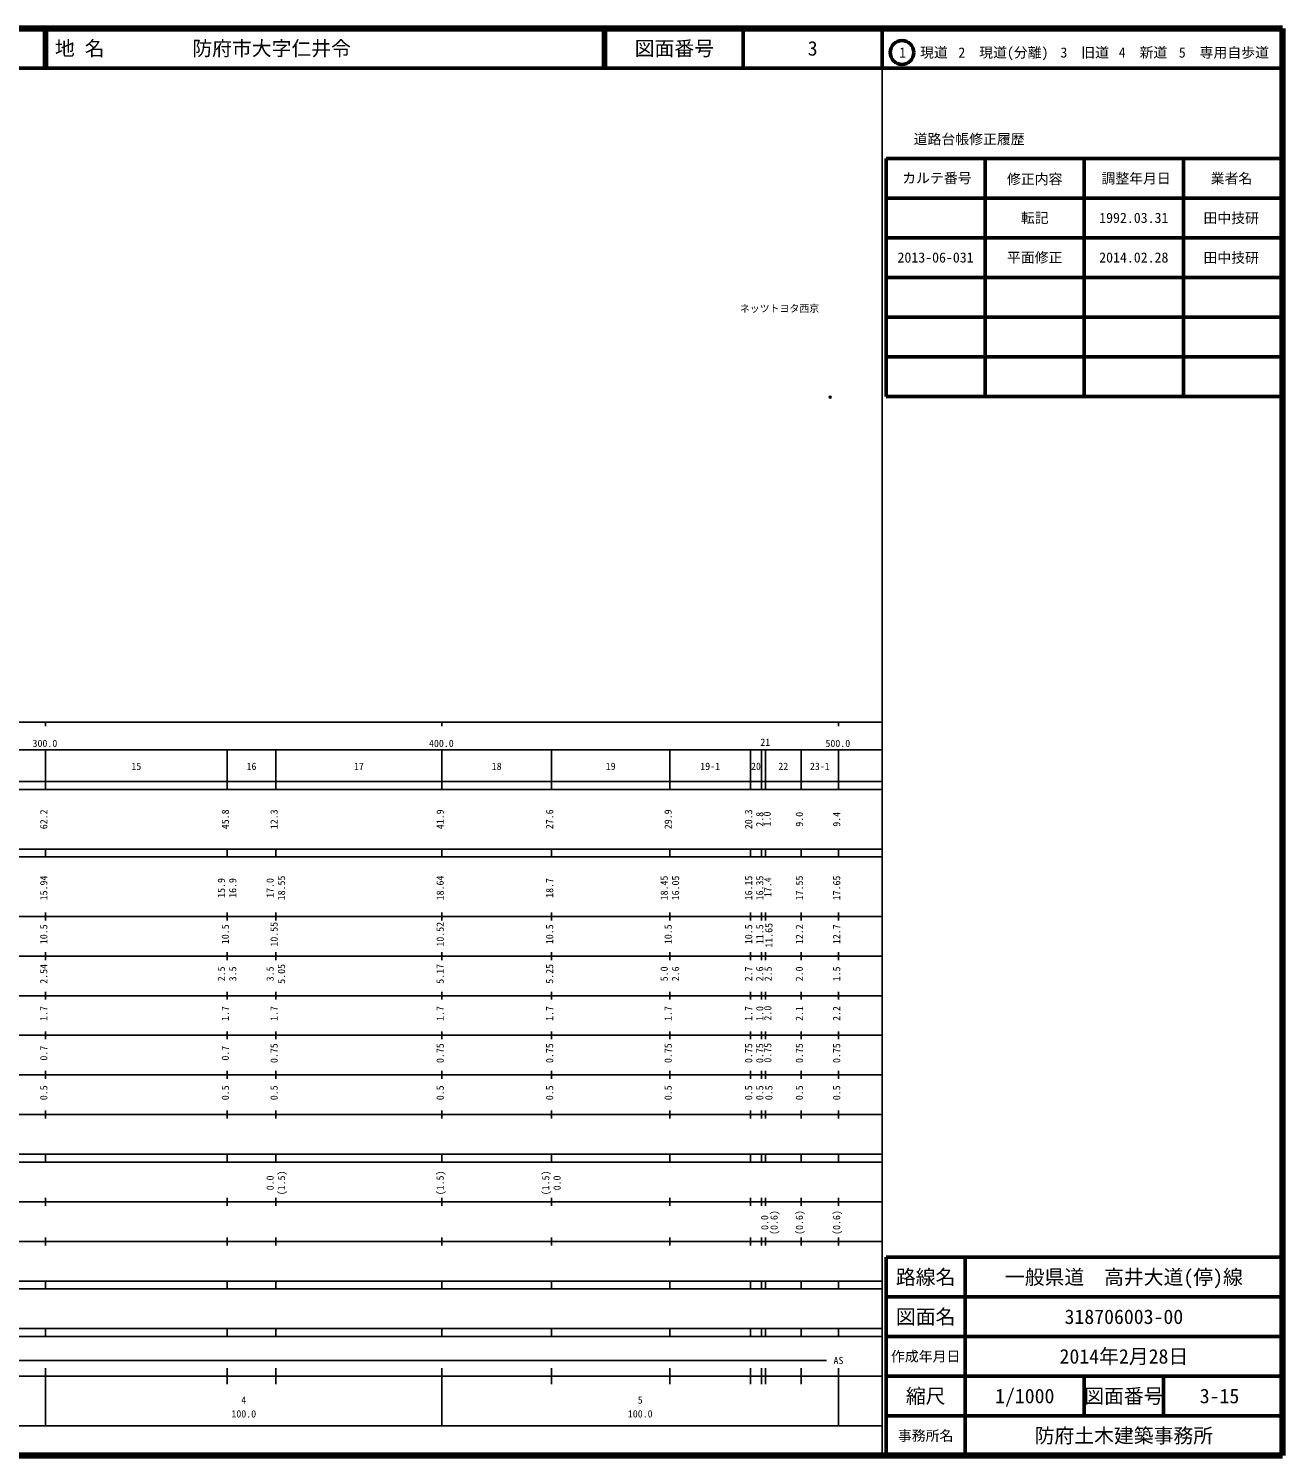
# Model space of a CAD drawing. Units: millimetres on the paper. Extents: x 40 to 680, y 20 to 380.
# Drawn here: x 363.7 to 680, y 20 to 380 of the extents above; entities that cross this region are included whole.
import ezdxf
from ezdxf.enums import TextEntityAlignment as Align

# ---------------------------------------------------------------- set-up
doc = ezdxf.new("R2010")
doc.units = ezdxf.units.MM
doc.header["$PDMODE"] = 32
doc.header["$PDSIZE"] = 0.5
for name, color, linetype in [('M-BMK-HTXT', 7, 'Continuous'), ('M-OTRS', 6, 'Continuous'), ('M-TTL-TXT', 7, 'Continuous')]:
    doc.layers.add(name, color=color, linetype=linetype)
for name, color, linetype, lineweight in [('M-TTL', 2, 'Continuous', 140), ('M-TTL-BAND', 7, 'Continuous', 25), ('M-TTL-FRAM', 2, 'Continuous', 50), ('M-TTL-LINE', 7, 'Continuous', 50)]:
    doc.layers.add(name, color=color, linetype=linetype, lineweight=lineweight)
doc.styles.add('ＭＳ ゴシック', font='')
doc.styles.get('ＭＳ ゴシック').set_extended_font_data('MS Gothic')

msp = doc.modelspace()

# ---------------------------------------------------------------- linework, layer by layer
at = {"layer": 'M-OTRS'}
msp.add_point((565.929, 287.012), dxfattribs=at)
at = {"layer": 'M-TTL'}
for p, q in [((680, 380), (40, 380)), ((680, 20), (680, 380)), ((40, 20), (680, 20))]:
    msp.add_line(p, q, dxfattribs=at)
at = {"layer": 'M-TTL-BAND'}
for p, q in [((579, 20), (579, 370)), ((40, 205), (579, 205)), ((368, 205), (368, 204)), ((468, 205), (468, 204)), ((568, 205), (568, 204)), ((68, 198), (579, 198)), ((368, 188), (368, 198)), ((413.8, 188), (413.8, 198)), ((426.1, 188), (426.1, 198)), ((468, 188), (468, 198)), ((495.6, 188), (495.6, 198)), ((525.5, 188), (525.5, 198)), ((545.8, 188), (545.8, 198)), ((548.6, 188), (548.6, 198)), ((549.6, 188), (549.6, 198)), ((558.6, 188), (558.6, 198)), ((568, 188), (568, 198)), ((40, 190), (579, 190)), ((40, 188), (579, 188)), ((40, 173), (579, 173)), ((368, 171), (368, 173)), ((413.8, 171), (413.8, 173)), ((426.1, 171), (426.1, 173)), ((468, 171), (468, 173)), ((495.6, 171), (495.6, 173)), ((525.5, 171), (525.5, 173)), ((545.8, 171), (545.8, 173)), ((548.6, 171), (548.6, 173)), ((549.6, 171), (549.6, 173)), ((558.6, 171), (558.6, 173)), ((568, 171), (568, 173)), ((40, 171), (579, 171)), ((40, 156), (579, 156)), ((368, 155), (368, 157)), ((413.8, 155), (413.8, 157)), ((426.1, 155), (426.1, 157)), ((468, 155), (468, 157)), ((495.6, 155), (495.6, 157)), ((525.5, 155), (525.5, 157)), ((545.8, 155), (545.8, 157)), ((548.6, 155), (548.6, 157)), ((549.6, 155), (549.6, 157)), ((558.6, 155), (558.6, 157)), ((568, 155), (568, 157)), ((46, 146), (579, 146)), ((368, 145), (368, 147)), ((413.8, 145), (413.8, 147)), ((426.1, 145), (426.1, 147)), ((468, 145), (468, 147)), ((495.6, 145), (495.6, 147)), ((525.5, 145), (525.5, 147)), ((545.8, 145), (545.8, 147)), ((548.6, 145), (548.6, 147)), ((549.6, 145), (549.6, 147)), ((558.6, 145), (558.6, 147)), ((568, 145), (568, 147)), ((368, 135), (368, 137)), ((413.8, 135), (413.8, 137)), ((426.1, 135), (426.1, 137)), ((468, 135), (468, 137)), ((495.6, 135), (495.6, 137)), ((525.5, 135), (525.5, 137)), ((545.8, 135), (545.8, 137)), ((548.6, 135), (548.6, 137)), ((549.6, 135), (549.6, 137)), ((558.6, 135), (558.6, 137)), ((568, 135), (568, 137)), ((52, 136), (579, 136)), ((46, 126), (579, 126)), ((368, 125), (368, 127)), ((413.8, 125), (413.8, 127)), ((426.1, 125), (426.1, 127)), ((468, 125), (468, 127)), ((495.6, 125), (495.6, 127)), ((525.5, 125), (525.5, 127)), ((545.8, 125), (545.8, 127)), ((548.6, 125), (548.6, 127)), ((549.6, 125), (549.6, 127)), ((558.6, 125), (558.6, 127)), ((568, 125), (568, 127)), ((52, 116), (579, 116)), ((368, 115), (368, 117)), ((413.8, 115), (413.8, 117)), ((426.1, 115), (426.1, 117)), ((468, 115), (468, 117)), ((495.6, 115), (495.6, 117)), ((525.5, 115), (525.5, 117)), ((545.8, 115), (545.8, 117)), ((548.6, 115), (548.6, 117)), ((549.6, 115), (549.6, 117)), ((558.6, 115), (558.6, 117)), ((568, 115), (568, 117)), ((46, 106), (579, 106)), ((368, 105), (368, 107)), ((413.8, 105), (413.8, 107)), ((426.1, 105), (426.1, 107)), ((468, 105), (468, 107)), ((495.6, 105), (495.6, 107)), ((525.5, 105), (525.5, 107)), ((545.8, 105), (545.8, 107)), ((548.6, 105), (548.6, 107)), ((549.6, 105), (549.6, 107)), ((558.6, 105), (558.6, 107)), ((568, 105), (568, 107)), ((40, 96), (579, 96)), ((40, 94), (579, 94)), ((368, 94), (368, 96)), ((413.8, 94), (413.8, 96)), ((426.1, 94), (426.1, 96)), ((468, 94), (468, 96)), ((495.6, 94), (495.6, 96)), ((525.5, 94), (525.5, 96)), ((545.8, 94), (545.8, 96)), ((548.6, 94), (548.6, 96)), ((549.6, 94), (549.6, 96)), ((558.6, 94), (558.6, 96)), ((568, 94), (568, 96)), ((49, 84), (579, 84)), ((368, 83), (368, 85)), ((413.8, 83), (413.8, 85)), ((426.1, 83), (426.1, 85)), ((468, 83), (468, 85)), ((495.6, 83), (495.6, 85)), ((525.5, 83), (525.5, 85)), ((545.8, 83), (545.8, 85)), ((548.6, 83), (548.6, 85)), ((549.6, 83), (549.6, 85)), ((558.6, 83), (558.6, 85)), ((568, 83), (568, 85)), ((40, 74), (579, 74)), ((368, 73), (368, 75)), ((413.8, 73), (413.8, 75)), ((426.1, 73), (426.1, 75)), ((468, 73), (468, 75)), ((495.6, 73), (495.6, 75)), ((525.5, 73), (525.5, 75)), ((545.8, 73), (545.8, 75)), ((548.6, 73), (548.6, 75)), ((549.6, 73), (549.6, 75)), ((558.6, 73), (558.6, 75)), ((568, 73), (568, 75)), ((40, 64), (579, 64)), ((40, 62), (579, 62)), ((368, 62), (368, 64)), ((413.8, 62), (413.8, 64)), ((426.1, 62), (426.1, 64)), ((468, 62), (468, 64)), ((495.6, 62), (495.6, 64)), ((525.5, 62), (525.5, 64)), ((545.8, 62), (545.8, 64)), ((548.6, 62), (548.6, 64)), ((549.6, 62), (549.6, 64)), ((558.6, 62), (558.6, 64)), ((568, 62), (568, 64)), ((40, 52), (579, 52)), ((368, 50), (368, 52)), ((413.8, 50), (413.8, 52)), ((426.1, 50), (426.1, 52)), ((468, 50), (468, 52)), ((495.6, 50), (495.6, 52)), ((525.5, 50), (525.5, 52)), ((545.8, 50), (545.8, 52)), ((548.6, 50), (548.6, 52)), ((549.6, 50), (549.6, 52)), ((558.6, 50), (558.6, 52)), ((568, 50), (568, 52)), ((40, 50), (579, 50)), ((71, 44), (565, 44)), ((40, 40), (579, 40)), ((368, 27.5), (368, 42)), ((413.8, 38), (413.8, 42)), ((426.1, 38), (426.1, 42)), ((468, 27.5), (468, 42)), ((495.6, 38), (495.6, 42)), ((525.5, 38), (525.5, 42)), ((545.8, 38), (545.8, 42)), ((548.6, 38), (548.6, 42)), ((549.6, 38), (549.6, 42)), ((558.6, 38), (558.6, 42)), ((568, 27.5), (568, 42)), ((68, 27.5), (579, 27.5))]:
    msp.add_line(p, q, dxfattribs=at)
at = {"layer": 'M-TTL-FRAM'}
for p, q in [((580, 347.197), (580, 287.197)), ((580, 347.197), (680, 347.197)), ((580, 287.197), (680, 287.197)), ((680, 70), (580, 70)), ((580, 70), (580, 20))]:
    msp.add_line(p, q, dxfattribs=at)
at = {"layer": 'M-TTL-LINE'}
for p, q in [((367.75, 380), (367.75, 370)), ((368.25, 380), (368.25, 370)), ((508.747, 380), (508.747, 370)), ((509.247, 380), (509.247, 370)), ((543.997, 380), (543.997, 370)), ((579, 380), (579, 370)), ((40, 370), (680, 370)), ((605, 347.197), (605, 287.197)), ((630, 347.197), (630, 287.197)), ((655, 347.197), (655, 287.197)), ((580, 337.197), (680, 337.197)), ((580, 327.197), (680, 327.197)), ((580, 317.197), (680, 317.197)), ((580, 307.197), (680, 307.197)), ((580, 297.197), (680, 297.197)), ((600, 70), (600, 20)), ((680, 60), (580, 60)), ((680, 50), (580, 50)), ((680, 40), (580, 40)), ((630, 40), (630, 30)), ((650, 40), (650, 30)), ((680, 30), (580, 30))]:
    msp.add_line(p, q, dxfattribs=at)
msp.add_circle((584.031, 373.958), 3, dxfattribs=at)

# ---------------------------------------------------------------- texts
at = {"layer": 'M-BMK-HTXT', "style": 'ＭＳ ゴシック'}
msp.add_text('ネッツトヨタ西京', height=1.833, dxfattribs=at).set_placement((563.145, 307.903), align=Align.BOTTOM_RIGHT)
at = {"layer": 'M-TTL-BAND', "style": 'ＭＳ ゴシック'}
for s, p in [('300.0', (367.844, 198.195)), ('400.0', (467.844, 198.195)), ('21', (549.553, 198.474)), ('500.0', (567.844, 198.195)), ('15', (390.9, 192.405)), ('16', (419.95, 192.405)), ('17', (447.05, 192.405)), ('18', (481.8, 192.405)), ('19', (510.55, 192.405)), ('19-1', (535.65, 192.405)), ('20', (547.2, 192.405)), ('22', (554.1, 192.405)), ('23-1', (563.3, 192.405)), ('AS', (568, 42.5)), ('4', (418, 32.523)), ('5', (518, 32.523)), ('100.0', (418, 29.033)), ('100.0', (518, 29.033))]:
    msp.add_text(s, height=1.833, dxfattribs=at).set_placement(p, align=Align.BOTTOM_CENTER)
for s, p in [('62.2', (369, 180.5)), ('45.8', (414.8, 180.5)), ('12.3', (427.1, 180.5)), ('41.9', (469, 180.5)), ('27.6', (496.6, 180.5)), ('29.9', (526.5, 180.5)), ('20.3', (546.8, 180.5)), ('2.8', (549.6, 180.5)), ('1.0', (551.459, 180.591)), ('9.0', (559.6, 180.5)), ('9.4', (569, 180.5)), ('15.94', (369, 163.174)), ('18.55', (428.97, 163.174)), ('18.64', (469, 163.174)), ('18.45', (525.5, 163.174)), ('16.05', (528.37, 163.174)), ('16.15', (546.8, 163.174)), ('16.35', (549.6, 163.174)), ('17.4', (551.64, 163.355)), ('17.55', (559.6, 163.174)), ('17.65', (569, 163.174)), ('15.9', (413.8, 163.174)), ('16.9', (416.67, 163.174)), ('17.0', (426.1, 163.174)), ('18.7', (496.6, 163.174)), ('10.5', (369, 151.5)), ('10.5', (414.8, 151.5)), ('10.55', (427.1, 151.5)), ('10.52', (469, 151.5)), ('10.5', (496.6, 151.5)), ('10.5', (526.5, 151.5)), ('10.5', (546.8, 151.5)), ('11.5', (549.6, 151.5)), ('11.65', (551.912, 151.228)), ('12.2', (559.6, 151.5)), ('12.7', (569, 151.5)), ('2.54', (369, 141.5)), ('2.5', (413.8, 141.5)), ('3.5', (416.67, 141.5)), ('3.5', (426.1, 141.5)), ('5.05', (428.97, 141.5)), ('5.17', (469, 141.5)), ('5.25', (496.6, 141.5)), ('5.0', (525.5, 141.5)), ('2.6', (528.37, 141.5)), ('2.7', (546.8, 141.5)), ('2.6', (549.6, 141.5)), ('2.5', (551.731, 141.5)), ('2.0', (559.6, 141.5)), ('1.5', (569, 141.5)), ('1.7', (369, 131.5)), ('1.7', (414.8, 131.5)), ('1.7', (427.1, 131.5)), ('1.7', (469, 131.5)), ('1.7', (496.6, 131.5)), ('1.7', (526.5, 131.5)), ('1.7', (546.8, 131.5)), ('1.0', (549.6, 131.5)), ('2.0', (551.64, 131.591)), ('2.1', (559.6, 131.5)), ('2.2', (569, 131.5)), ('0.7', (369, 121.5)), ('0.7', (414.8, 121.5)), ('0.75', (427.1, 121.5)), ('0.75', (469, 121.5)), ('0.75', (496.6, 121.5)), ('0.75', (526.5, 121.5)), ('0.75', (546.8, 121.5)), ('0.75', (549.6, 121.5)), ('0.75', (551.64, 121.591)), ('0.75', (559.6, 121.5)), ('0.75', (569, 121.5)), ('0.5', (369, 111.5)), ('0.5', (414.8, 111.5)), ('0.5', (427.1, 111.5)), ('0.5', (469, 111.5)), ('0.5', (496.6, 111.5)), ('0.5', (526.5, 111.5)), ('0.5', (546.8, 111.5)), ('0.5', (549.6, 111.5)), ('0.5', (551.912, 111.5)), ('0.5', (559.6, 111.5)), ('0.5', (569, 111.5)), ('0.0', (426.1, 88.764)), ('(1.5)', (428.97, 88.764)), ('(1.5)', (469, 88.764)), ('(1.5)', (495.6, 88.764)), ('0.0', (498.47, 88.764)), ('0.0', (550.85, 78.764)), ('(0.6)', (553.22, 78.764)), ('(0.6)', (559.6, 78.764)), ('(0.6)', (569, 78.764))]:
    msp.add_text(s, height=1.833, rotation=90, dxfattribs=at).set_placement(p, align=Align.BOTTOM_CENTER)
at = {"layer": 'M-TTL-TXT', "style": 'ＭＳ ゴシック'}
for s, p in [('地 名', (370.38, 375)), ('防府市大字仁井令', (405.024, 375))]:
    msp.add_text(s, height=3.666, dxfattribs=at).set_placement(p, align=Align.MIDDLE_LEFT)
for s, height, p in [('図面番号', 3.666, (526.622, 375)), ('3', 3.666, (561.497, 375)), ('1\u3000現道', 2.566, (589.448, 373.958)), ('2\u3000現道(分離)', 2.566, (609.619, 373.958)), ('3\u3000旧道', 2.566, (630.121, 373.958)), ('4\u3000新道', 2.566, (644.824, 373.958)), ('5\u3000専用自歩道', 2.566, (665.228, 373.958)), ('道路台帳修正履歴', 2.566, (600.968, 352.113)), ('カルテ番号', 2.566, (592.839, 342.277)), ('修正内容', 2.566, (617.509, 342.023)), ('調整年月日', 2.566, (643.089, 342.197)), ('業者名', 2.566, (667.134, 342.197)), ('転記', 2.566, (617.5, 332.245)), ('1992.03.31', 2.566, (642.5, 332.245)), ('田中技研', 2.566, (667.077, 332.189)), ('2013-06-031', 2.566, (592.5, 322.245)), ('平面修正', 2.566, (617.5, 322.245)), ('2014.02.28', 2.566, (642.5, 322.245)), ('田中技研', 2.566, (667.077, 322.189)), ('路線名', 3.666, (590, 65)), ('路線名', 3.666, (590, 65)), ('一般県道\u3000高井大道(停)線', 3.666, (640, 65)), ('図面名', 3.666, (590, 55)), ('図面名', 3.666, (590, 55)), ('318706003-00', 3.666, (640, 55)), ('2014年2月28日', 3.666, (640, 45)), ('作成年月日', 2.566, (590, 45)), ('作成年月日', 2.566, (590, 45)), ('縮尺', 3.666, (590, 35)), ('縮尺', 3.666, (590, 35)), ('1/1000', 3.666, (615, 35)), ('図面番号', 3.666, (640, 35)), ('図面番号', 3.666, (640, 35)), ('3-15', 3.666, (664.125, 35)), ('事務所名', 2.566, (590, 25)), ('事務所名', 2.566, (590, 25)), ('防府土木建築事務所', 3.666, (640, 25))]:
    msp.add_text(s, height=height, dxfattribs=at).set_placement(p, align=Align.MIDDLE_CENTER)

doc.saveas('drawing.dxf')
